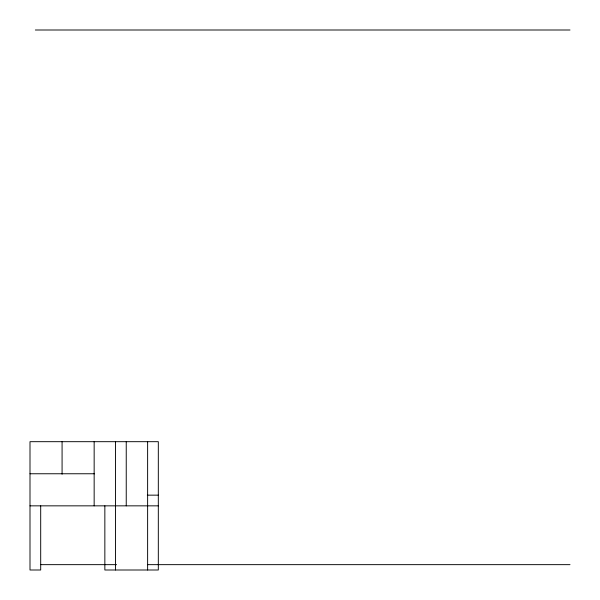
<?xml version="1.0" encoding="UTF-8"?>
<svg xmlns="http://www.w3.org/2000/svg" width="600" height="600" viewBox="0 0 600 600"><rect width="100%" height="100%" fill="white"/><g stroke="black" fill="none" stroke-linecap="round" stroke-linejoin="round"><path stroke-width="0.9" d="M35.348 30L570 30M30 473.76L94.62 473.76M147.315 495.15L158.317 495.15M30 505.845L158.317 505.845M40.95 564.653L116.565 564.653M147.368 564.653L570 564.653M147.623 441.683L147.623 570M126.24 441.683L126.24 505.845M115.545 441.683L115.545 570M104.85 505.845L104.85 570L158.317 570L158.317 441.683L30 441.683L30 570L40.695 570L40.695 505.845M94.155 441.683L94.155 505.845M62.078 441.683L62.078 474.225"/></g></svg>
